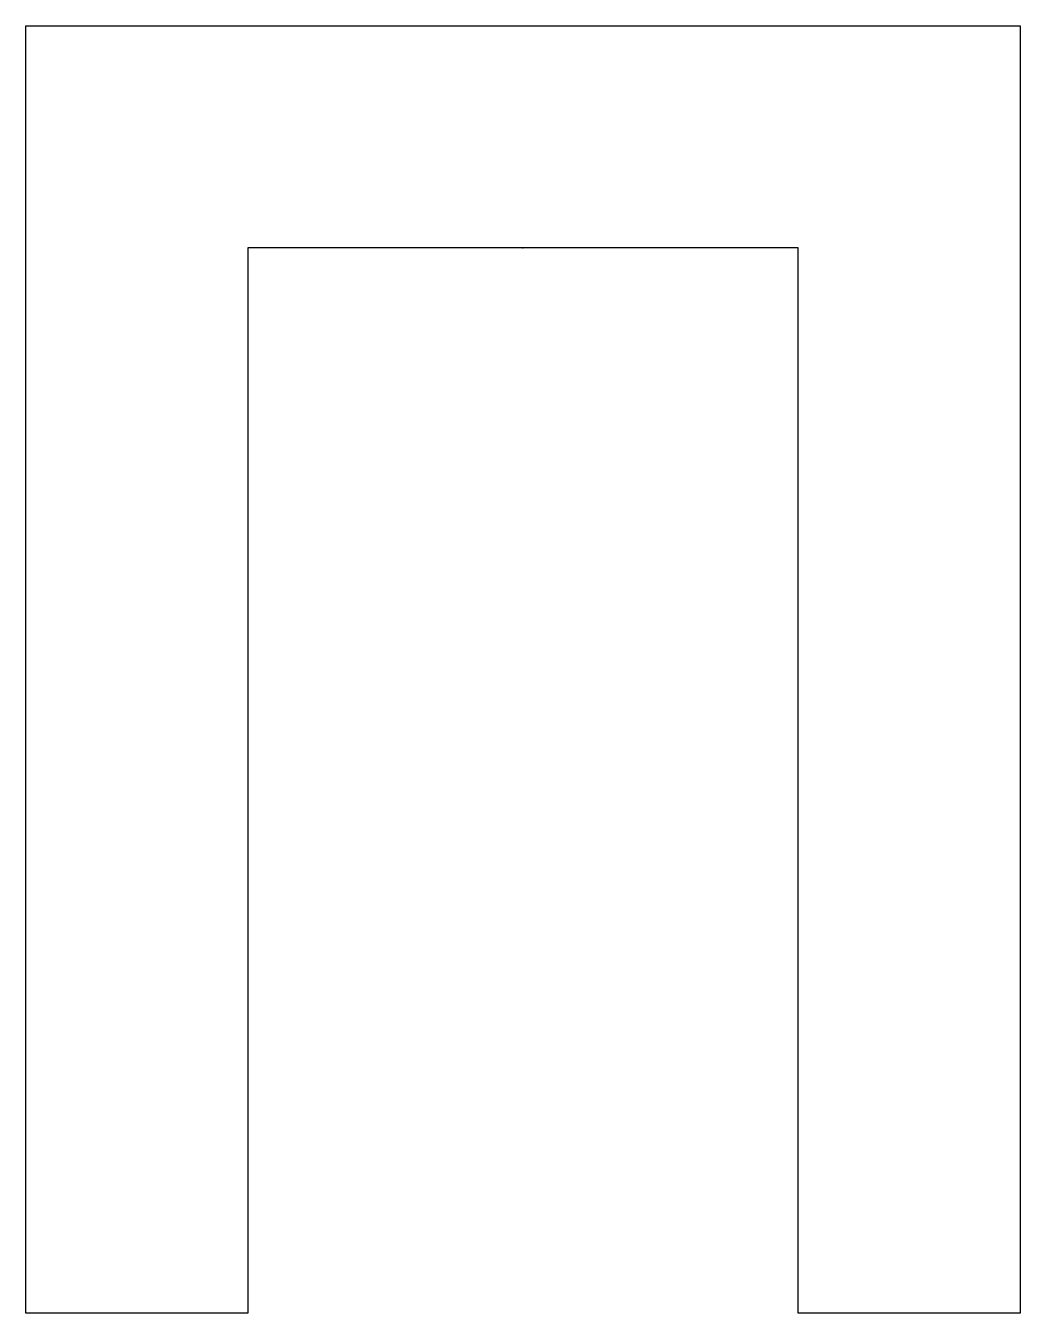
# Model space of a CAD drawing. Header units: millimetres. Extents: x -27.8 to -16.6, y -12 to 2.5.
import ezdxf

# ---------------------------------------------------------------- set-up
doc = ezdxf.new("R2010")
doc.units = ezdxf.units.MM
doc.layers.get('0').update_dxf_attribs({"linetype": 'CONTINUOUS'})

msp = doc.modelspace()

# ---------------------------------------------------------------- linework, layer by layer
msp.add_lwpolyline([(-19.15, 0), (-25.35, 0), (-25.35, -12), (-27.85, -12), (-27.85, 2.5), (-16.65, 2.5), (-16.65, -12), (-19.15, -12)], close=True)
msp.add_point((-22.25, 0))

doc.saveas('drawing.dxf')
